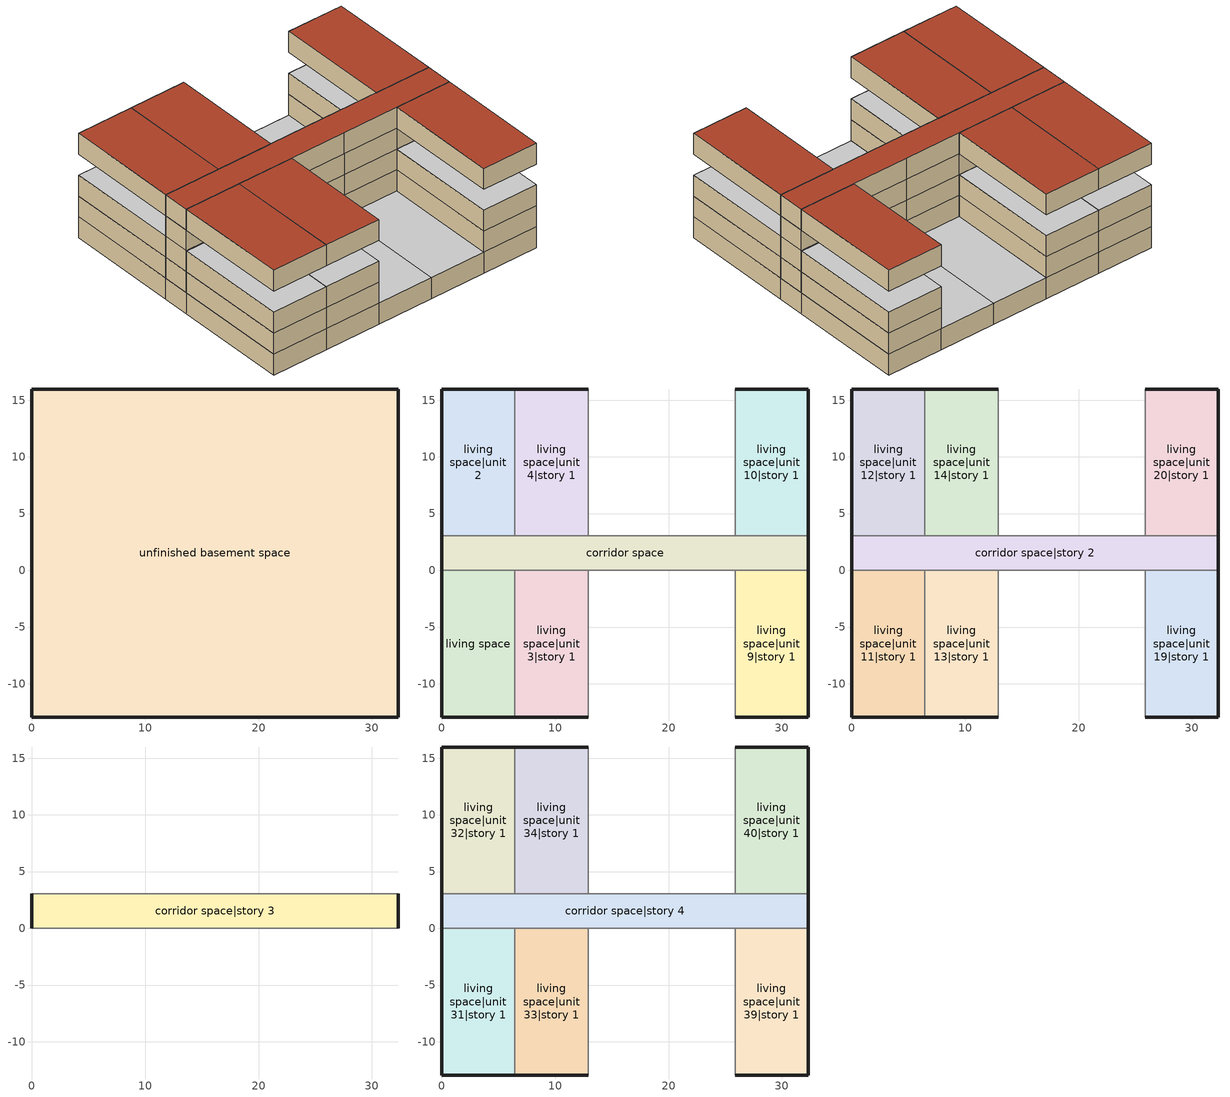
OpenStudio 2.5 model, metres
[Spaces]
unfinished basement space
 floor foundation: 0,0 0,3.05 32.33,3.05 32.33,0 z-2.44; 0,-12.93 0,0 6.47,0 6.47,-12.93 z-2.44; 0,3.05 0,15.98 6.47,15.98 6.47,3.05 z-2.44; 6.47,-12.93 6.47,0 12.93,0 12.93,-12.93 z-2.44; 6.47,3.05 6.47,15.98 12.93,15.98 12.93,3.05 z-2.44; 12.93,-12.93 12.93,0 19.4,0 19.4,-12.93 z-2.44; 12.93,3.05 12.93,15.98 19.4,15.98 19.4,3.05 z-2.44; 19.4,-12.93 19.4,0 25.86,0 25.86,-12.93 z-2.44; 19.4,3.05 19.4,15.98 25.86,15.98 25.86,3.05 z-2.44; 25.86,-12.93 25.86,0 32.33,0 32.33,-12.93 z-2.44; 25.86,3.05 25.86,15.98 32.33,15.98 32.33,3.05 z-2.44
 wall foundation: 0,3.05 0,0 0,-12.93 6.47,-12.93 12.93,-12.93 19.4,-12.93 25.86,-12.93 32.33,-12.93 32.33,0 32.33,3.05 32.33,15.98 25.86,15.98 19.4,15.98 12.93,15.98 6.47,15.98 0,15.98 0,3.05 z-2.44:0
 ceiling adiabatic: 32.33,0 32.33,3.05 0,3.05 0,0 z0; 19.4,-12.93 19.4,0 12.93,0 12.93,-12.93 z0; 19.4,3.05 19.4,15.98 12.93,15.98 12.93,3.05 z0; 25.86,-12.93 25.86,0 19.4,0 19.4,-12.93 z0; 25.86,3.05 25.86,15.98 19.4,15.98 19.4,3.05 z0
living space
 floor to unfinished basement space: 0,-12.93 0,0 6.47,0 6.47,-12.93 z0
 wall outside: 0,0 0,-12.93 6.47,-12.93 z0:2.44
 wall adiabatic: 6.47,0 0,0 z0:2.44
 wall to living space|unit 3|story 1: 6.47,-12.93 6.47,0 z0:2.44
living space|unit 2
 floor to unfinished basement space: 0,3.05 0,15.98 6.47,15.98 6.47,3.05 z0
 wall outside: 6.47,15.98 0,15.98 0,3.05 z0:2.44
 wall to living space|unit 4|story 1: 6.47,3.05 6.47,15.98 z0:2.44
 wall adiabatic: 0,3.05 6.47,3.05 z0:2.44
living space|unit 3|story 1
 floor to unfinished basement space: 6.47,-12.93 6.47,0 12.93,0 12.93,-12.93 z0
 wall outside: 6.47,-12.93 12.93,-12.93 z0:2.44
 wall adiabatic: 12.93,-12.93 12.93,0 6.47,0 z0:2.44
living space|unit 4|story 1
 floor to unfinished basement space: 6.47,3.05 6.47,15.98 12.93,15.98 12.93,3.05 z0
 wall outside: 12.93,15.98 6.47,15.98 z0:2.44
 wall adiabatic: 6.47,3.05 12.93,3.05 12.93,15.98 z0:2.44
living space|unit 9|story 1
 floor to unfinished basement space: 25.86,-12.93 25.86,0 32.33,0 32.33,-12.93 z0
 wall outside: 25.86,-12.93 32.33,-12.93 32.33,0 z0:2.44
 wall adiabatic: 32.33,0 25.86,0 25.86,-12.93 z0:2.44
living space|unit 10|story 1
 floor to unfinished basement space: 25.86,3.05 25.86,15.98 32.33,15.98 32.33,3.05 z0
 wall outside: 32.33,3.05 32.33,15.98 25.86,15.98 z0:2.44
 wall adiabatic: 25.86,15.98 25.86,3.05 32.33,3.05 z0:2.44
corridor space
 floor adiabatic: 0,0 0,3.05 32.33,3.05 32.33,0 z0
 wall outside: 0,3.05 0,0 / 32.33,0 32.33,3.05 z0:2.44
 wall adiabatic: 0,0 6.47,0 12.93,0 19.4,0 25.86,0 32.33,0 / 32.33,3.05 25.86,3.05 19.4,3.05 12.93,3.05 6.47,3.05 0,3.05 z0:2.44
 ceiling adiabatic: 32.33,0 32.33,3.05 0,3.05 0,0 z2.44
living space|unit 11|story 1
 floor to living space: 0,-12.93 0,0 6.47,0 6.47,-12.93 z2.44
 wall outside: 0,0 0,-12.93 6.47,-12.93 z2.44:4.88
 wall adiabatic: 6.47,0 0,0 z2.44:4.88
 wall to living space|unit 13|story 1: 6.47,-12.93 6.47,0 z2.44:4.88
 ceiling adiabatic: 6.47,-12.93 6.47,0 0,0 0,-12.93 z4.88
living space|unit 12|story 1
 floor to living space|unit 2: 0,3.05 0,15.98 6.47,15.98 6.47,3.05 z2.44
 wall outside: 6.47,15.98 0,15.98 0,3.05 z2.44:4.88
 wall adiabatic: 0,3.05 6.47,3.05 z2.44:4.88
 wall to living space|unit 14|story 1: 6.47,3.05 6.47,15.98 z2.44:4.88
 ceiling adiabatic: 6.47,3.05 6.47,15.98 0,15.98 0,3.05 z4.88
living space|unit 13|story 1
 floor to living space|unit 3|story 1: 6.47,-12.93 6.47,0 12.93,0 12.93,-12.93 z2.44
 wall outside: 6.47,-12.93 12.93,-12.93 z2.44:4.88
 wall adiabatic: 12.93,-12.93 12.93,0 6.47,0 z2.44:4.88
 ceiling adiabatic: 12.93,-12.93 12.93,0 6.47,0 6.47,-12.93 z4.88
living space|unit 14|story 1
 floor to living space|unit 4|story 1: 6.47,3.05 6.47,15.98 12.93,15.98 12.93,3.05 z2.44
 wall outside: 12.93,15.98 6.47,15.98 z2.44:4.88
 wall adiabatic: 6.47,3.05 12.93,3.05 12.93,15.98 z2.44:4.88
 ceiling adiabatic: 12.93,3.05 12.93,15.98 6.47,15.98 6.47,3.05 z4.88
living space|unit 19|story 1
 floor to living space|unit 9|story 1: 25.86,-12.93 25.86,0 32.33,0 32.33,-12.93 z2.44
 wall outside: 25.86,-12.93 32.33,-12.93 32.33,0 z2.44:4.88
 wall adiabatic: 32.33,0 25.86,0 25.86,-12.93 z2.44:4.88
 ceiling adiabatic: 32.33,-12.93 32.33,0 25.86,0 25.86,-12.93 z4.88
living space|unit 20|story 1
 floor to living space|unit 10|story 1: 25.86,3.05 25.86,15.98 32.33,15.98 32.33,3.05 z2.44
 wall outside: 32.33,3.05 32.33,15.98 25.86,15.98 z2.44:4.88
 wall adiabatic: 25.86,15.98 25.86,3.05 32.33,3.05 z2.44:4.88
 ceiling adiabatic: 32.33,3.05 32.33,15.98 25.86,15.98 25.86,3.05 z4.88
corridor space|story 2
 floor adiabatic: 0,0 0,3.05 32.33,3.05 32.33,0 z2.44
 wall outside: 32.33,0 32.33,3.05 / 0,3.05 0,0 z2.44:4.88
 wall adiabatic: 0,0 6.47,0 12.93,0 19.4,0 25.86,0 32.33,0 / 32.33,3.05 25.86,3.05 19.4,3.05 12.93,3.05 6.47,3.05 0,3.05 z2.44:4.88
 ceiling adiabatic: 32.33,0 32.33,3.05 0,3.05 0,0 z4.88
corridor space|story 3
 floor adiabatic: 0,0 0,3.05 32.33,3.05 32.33,0 z4.88
 wall outside: 32.33,0 32.33,3.05 / 0,3.05 0,0 z4.88:7.32
 wall adiabatic: 0,0 6.47,0 12.93,0 19.4,0 25.86,0 32.33,0 / 32.33,3.05 25.86,3.05 19.4,3.05 12.93,3.05 6.47,3.05 0,3.05 z4.88:7.32
 ceiling adiabatic: 32.33,0 32.33,3.05 0,3.05 0,0 z7.32
living space|unit 31|story 1
 floor adiabatic: 0,-12.93 0,0 6.47,0 6.47,-12.93 z7.32
 wall outside: 0,0 0,-12.93 6.47,-12.93 z7.32:9.75
 wall adiabatic: 6.47,0 0,0 z7.32:9.75
 wall to living space|unit 33|story 1: 6.47,-12.93 6.47,0 z7.32:9.75
 roof outside: 6.47,-12.93 6.47,0 0,0 0,-12.93 z9.75
living space|unit 32|story 1
 floor adiabatic: 0,3.05 0,15.98 6.47,15.98 6.47,3.05 z7.32
 wall outside: 6.47,15.98 0,15.98 0,3.05 z7.32:9.75
 wall adiabatic: 0,3.05 6.47,3.05 z7.32:9.75
 wall to living space|unit 34|story 1: 6.47,3.05 6.47,15.98 z7.32:9.75
 roof outside: 6.47,3.05 6.47,15.98 0,15.98 0,3.05 z9.75
living space|unit 33|story 1
 floor adiabatic: 6.47,-12.93 6.47,0 12.93,0 12.93,-12.93 z7.32
 wall outside: 6.47,-12.93 12.93,-12.93 z7.32:9.75
 wall adiabatic: 12.93,-12.93 12.93,0 6.47,0 z7.32:9.75
 roof outside: 12.93,-12.93 12.93,0 6.47,0 6.47,-12.93 z9.75
living space|unit 34|story 1
 floor adiabatic: 6.47,3.05 6.47,15.98 12.93,15.98 12.93,3.05 z7.32
 wall outside: 12.93,15.98 6.47,15.98 z7.32:9.75
 wall adiabatic: 6.47,3.05 12.93,3.05 12.93,15.98 z7.32:9.75
 roof outside: 12.93,3.05 12.93,15.98 6.47,15.98 6.47,3.05 z9.75
living space|unit 39|story 1
 floor adiabatic: 25.86,-12.93 25.86,0 32.33,0 32.33,-12.93 z7.32
 wall outside: 25.86,-12.93 32.33,-12.93 32.33,0 z7.32:9.75
 wall adiabatic: 32.33,0 25.86,0 25.86,-12.93 z7.32:9.75
 roof outside: 32.33,-12.93 32.33,0 25.86,0 25.86,-12.93 z9.75
living space|unit 40|story 1
 floor adiabatic: 25.86,3.05 25.86,15.98 32.33,15.98 32.33,3.05 z7.32
 wall outside: 32.33,3.05 32.33,15.98 25.86,15.98 z7.32:9.75
 wall adiabatic: 25.86,15.98 25.86,3.05 32.33,3.05 z7.32:9.75
 roof outside: 32.33,3.05 32.33,15.98 25.86,15.98 25.86,3.05 z9.75
corridor space|story 4
 floor adiabatic: 0,0 0,3.05 32.33,3.05 32.33,0 z7.32
 wall outside: 32.33,0 32.33,3.05 / 0,3.05 0,0 z7.32:9.75
 wall adiabatic: 32.33,3.05 25.86,3.05 19.4,3.05 12.93,3.05 6.47,3.05 0,3.05 / 0,0 6.47,0 12.93,0 19.4,0 25.86,0 32.33,0 z7.32:9.75
 roof outside: 32.33,0 32.33,3.05 0,3.05 0,0 z9.75
[Building]
Building 1: North Axis {deg}=0; Standards Number of Stories=5; Standards Number of Above Ground Stories=4; Standards Building Type=multifamily; Standards Number of Living Units=40
[Site]
Denver Intl Ap_CO_USA: Latitude {deg}=39.83; Longitude {deg}=-104.65; Time Zone {hr}=-7; Elevation {m}=1650
[ClimateZones]
Climate Zone Institution Name 2=Building America; Climate Zone Document Year 2=0; Climate Zone Value 2=Cold
[Site:WaterMainsTemperature]
Calculation Method=Correlation; Annual Average Outdoor Air Temperature {C}=10.8753; Maximum Difference In Monthly Average Outdoor Air Temperatures {deltaC}=23.1524
[Site:GroundTemperature:Deep]
10.8753, 10.8753, 10.8753, 10.8753, 10.8753, 10.8753, 10.8753, 10.8753, 10.8753, 10.8753, 10.8753, 10.8753
[ThermalZone] Use Ideal Air Loads=No
Name | Multiplier
living zone; living zone|unit 2; living zone|unit 9; living zone|unit 10; living zone|unit 31; living zone|unit 32; living zone|unit 39; living zone|unit 40; corridor zone; unfinished basement zone
living zone|unit 3; living zone|unit 4; living zone|unit 33; living zone|unit 34 | 3
living zone|unit 11; living zone|unit 12; living zone|unit 19; living zone|unit 20 | 2
living zone|unit 13; living zone|unit 14 | 6
[Sizing:Zone] Zone Cooling Design Supply Air Temperature Input Method=SupplyAirTemperature; Zone Cooling Design Supply Air Temperature {C}=14; Zone Cooling Design Supply Air Temperature Difference {deltaC}=11.11; Zone Heating Design Supply Air Temperature Input Method=SupplyAirTemperature; Zone Heating Design Supply Air Temperature {C}=40; Zone Heating Design Supply Air Temperature Difference {deltaC}=11.11; Zone Cooling Design Supply Air Humidity Ratio {kg-H2O/kg-air}=0.0085; Zone Heating Design Supply Air Humidity Ratio {kg-H2O/kg-air}=0.008; Cooling Design Air Flow Method=DesignDay; Heating Design Air Flow Method=DesignDay; Account for Dedicated Outdoor Air System=No; Dedicated Outdoor Air System Control Strategy=NeutralSupplyAir; Dedicated Outdoor Air Low Setpoint Temperature for Design {C}=autosize; Dedicated Outdoor Air High Setpoint Temperature for Design {C}=autosize
living zone; living zone|unit 2; living zone|unit 3; living zone|unit 4; living zone|unit 9; living zone|unit 10; living zone|unit 11; living zone|unit 12; living zone|unit 13; living zone|unit 14; living zone|unit 19; living zone|unit 20; living zone|unit 31; living zone|unit 32; living zone|unit 33; living zone|unit 34; living zone|unit 39; living zone|unit 40; corridor zone; unfinished basement zone
[Space]
Name | Space Type | Thermal Zone | Building Unit
living space | Space Type 1 | living zone | unit 1
living space|unit 2 | Space Type 1 | living zone|unit 2 | unit 2
living space|unit 3|story 1 | Space Type 1 | living zone|unit 3 | unit 3
living space|unit 4|story 1 | Space Type 1 | living zone|unit 4 | unit 4
living space|unit 9|story 1 | Space Type 1 | living zone|unit 9 | unit 9
living space|unit 10|story 1 | Space Type 1 | living zone|unit 10 | unit 10
living space|unit 11|story 1 | Space Type 1 | living zone|unit 11 | unit 11
living space|unit 12|story 1 | Space Type 1 | living zone|unit 12 | unit 12
living space|unit 13|story 1 | Space Type 1 | living zone|unit 13 | unit 13
living space|unit 14|story 1 | Space Type 1 | living zone|unit 14 | unit 14
living space|unit 19|story 1 | Space Type 1 | living zone|unit 19 | unit 19
living space|unit 20|story 1 | Space Type 1 | living zone|unit 20 | unit 20
living space|unit 31|story 1 | Space Type 1 | living zone|unit 31 | unit 31
living space|unit 32|story 1 | Space Type 1 | living zone|unit 32 | unit 32
living space|unit 33|story 1 | Space Type 1 | living zone|unit 33 | unit 33
living space|unit 34|story 1 | Space Type 1 | living zone|unit 34 | unit 34
living space|unit 39|story 1 | Space Type 1 | living zone|unit 39 | unit 39
living space|unit 40|story 1 | Space Type 1 | living zone|unit 40 | unit 40
corridor space; corridor space|story 2; corridor space|story 3; corridor space|story 4 | Space Type 2 | corridor zone
unfinished basement space | Space Type 3 | unfinished basement zone
[SpaceType]
Name | Standards Space Type
Space Type 1 | living
Space Type 2 | corridor
Space Type 3 | unfinished basement
[BuildingUnit] Building Unit Type=Residential
unit 1; unit 2; unit 3; unit 4; unit 9; unit 10; unit 11; unit 12; unit 13; unit 14; unit 19; unit 20; unit 31; unit 32; unit 33; unit 34; unit 39; unit 40; EPWWeatherInfo
